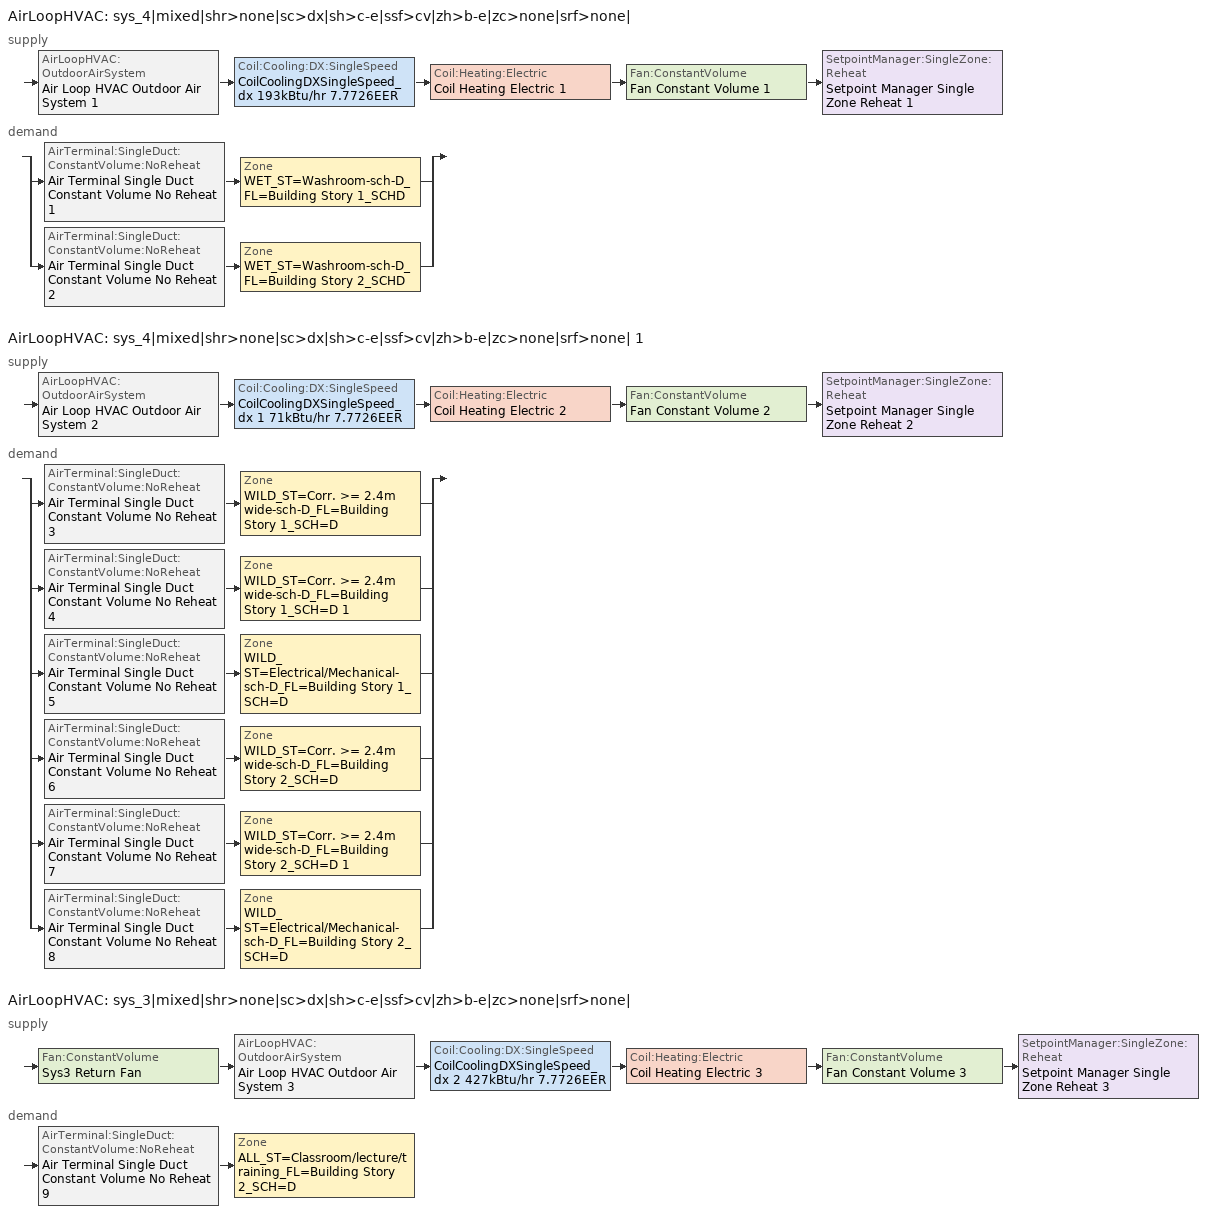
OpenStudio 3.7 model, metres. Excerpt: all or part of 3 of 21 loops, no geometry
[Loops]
AirLoopHVAC 'sys_4|mixed|shr>none|sc>dx|sh>c-e|ssf>cv|zh>b-e|zc>none|srf>none|'
 supply: AirLoopHVAC:OutdoorAirSystem 'Air Loop HVAC Outdoor Air System 1' > Coil:Cooling:DX:SingleSpeed 'CoilCoolingDXSingleSpeed_dx 193kBtu/hr 7.7726EER' > Coil:Heating:Electric 'Coil Heating Electric 1' > Fan:ConstantVolume 'Fan Constant Volume 1' > SetpointManager:SingleZone:Reheat 'Setpoint Manager Single Zone Reheat 1'
 demand: split
  | AirTerminal:SingleDuct:ConstantVolume:NoReheat 'Air Terminal Single Duct Constant Volume No Reheat 1' > Zone 'WET_ST=Washroom-sch-D_FL=Building Story 1_SCHD'
  | AirTerminal:SingleDuct:ConstantVolume:NoReheat 'Air Terminal Single Duct Constant Volume No Reheat 2' > Zone 'WET_ST=Washroom-sch-D_FL=Building Story 2_SCHD'
AirLoopHVAC 'sys_4|mixed|shr>none|sc>dx|sh>c-e|ssf>cv|zh>b-e|zc>none|srf>none| 1'
 supply: AirLoopHVAC:OutdoorAirSystem 'Air Loop HVAC Outdoor Air System 2' > Coil:Cooling:DX:SingleSpeed 'CoilCoolingDXSingleSpeed_dx 1 71kBtu/hr 7.7726EER' > Coil:Heating:Electric 'Coil Heating Electric 2' > Fan:ConstantVolume 'Fan Constant Volume 2' > SetpointManager:SingleZone:Reheat 'Setpoint Manager Single Zone Reheat 2'
 demand: split
  | AirTerminal:SingleDuct:ConstantVolume:NoReheat 'Air Terminal Single Duct Constant Volume No Reheat 3' > Zone 'WILD_ST=Corr. >= 2.4m wide-sch-D_FL=Building Story 1_SCH=D'
  | AirTerminal:SingleDuct:ConstantVolume:NoReheat 'Air Terminal Single Duct Constant Volume No Reheat 4' > Zone 'WILD_ST=Corr. >= 2.4m wide-sch-D_FL=Building Story 1_SCH=D 1'
  | AirTerminal:SingleDuct:ConstantVolume:NoReheat 'Air Terminal Single Duct Constant Volume No Reheat 5' > Zone 'WILD_ST=Electrical/Mechanical-sch-D_FL=Building Story 1_SCH=D'
  | AirTerminal:SingleDuct:ConstantVolume:NoReheat 'Air Terminal Single Duct Constant Volume No Reheat 6' > Zone 'WILD_ST=Corr. >= 2.4m wide-sch-D_FL=Building Story 2_SCH=D'
  | AirTerminal:SingleDuct:ConstantVolume:NoReheat 'Air Terminal Single Duct Constant Volume No Reheat 7' > Zone 'WILD_ST=Corr. >= 2.4m wide-sch-D_FL=Building Story 2_SCH=D 1'
  | AirTerminal:SingleDuct:ConstantVolume:NoReheat 'Air Terminal Single Duct Constant Volume No Reheat 8' > Zone 'WILD_ST=Electrical/Mechanical-sch-D_FL=Building Story 2_SCH=D'
AirLoopHVAC 'sys_3|mixed|shr>none|sc>dx|sh>c-e|ssf>cv|zh>b-e|zc>none|srf>none|'
 supply: Fan:ConstantVolume 'Sys3 Return Fan' > AirLoopHVAC:OutdoorAirSystem 'Air Loop HVAC Outdoor Air System 3' > Coil:Cooling:DX:SingleSpeed 'CoilCoolingDXSingleSpeed_dx 2 427kBtu/hr 7.7726EER' > Coil:Heating:Electric 'Coil Heating Electric 3' > Fan:ConstantVolume 'Fan Constant Volume 3' > SetpointManager:SingleZone:Reheat 'Setpoint Manager Single Zone Reheat 3'
 demand: AirTerminal:SingleDuct:ConstantVolume:NoReheat 'Air Terminal Single Duct Constant Volume No Reheat 9' > Zone 'ALL_ST=Classroom/lecture/training_FL=Building Story 2_SCH=D'
[Sizing:Zone] Zone Cooling Design Supply Air Temperature Input Method=TemperatureDifference; Zone Cooling Design Supply Air Temperature {C}=14; Zone Cooling Design Supply Air Temperature Difference {deltaC}=11; Zone Heating Design Supply Air Temperature Input Method=TemperatureDifference; Zone Heating Design Supply Air Temperature {C}=40; Zone Heating Design Supply Air Temperature Difference {deltaC}=21; Zone Cooling Design Supply Air Humidity Ratio {kg-H2O/kg-air}=0.0085; Zone Heating Design Supply Air Humidity Ratio {kg-H2O/kg-air}=0.008; Zone Heating Sizing Factor=1.3; Zone Cooling Sizing Factor=1.1; Cooling Design Air Flow Method=DesignDay; Heating Design Air Flow Method=DesignDay; Account for Dedicated Outdoor Air System=No; Dedicated Outdoor Air System Control Strategy=NeutralSupplyAir; Dedicated Outdoor Air Low Setpoint Temperature for Design {C}=autosize; Dedicated Outdoor Air High Setpoint Temperature for Design {C}=autosize; Zone Load Sizing Method=Sensible Load Only No Latent Load; Zone Latent Cooling Design Supply Air Humidity Ratio Input Method=HumidityRatioDifference; Zone Cooling Design Supply Air Humidity Ratio Difference {kgWater/kgDryAir}=0.005; Zone Latent Heating Design Supply Air Humidity Ratio Input Method=HumidityRatioDifference; Zone Humidification Design Supply Air Humidity Ratio Difference {kgWater/kgDryAir}=0.005
WET_ST=Washroom-sch-D_FL=Building Story 1_SCHD; WET_ST=Washroom-sch-D_FL=Building Story 2_SCHD; ALL_ST=Classroom/lecture/training_FL=Building Story 2_SCH=D; WILD_ST=Corr. >= 2.4m wide-sch-D_FL=Building Story 1_SCH=D; WILD_ST=Corr. >= 2.4m wide-sch-D_FL=Building Story 1_SCH=D 1; WILD_ST=Electrical/Mechanical-sch-D_FL=Building Story 1_SCH=D; WILD_ST=Corr. >= 2.4m wide-sch-D_FL=Building Story 2_SCH=D; WILD_ST=Corr. >= 2.4m wide-sch-D_FL=Building Story 2_SCH=D 1; WILD_ST=Electrical/Mechanical-sch-D_FL=Building Story 2_SCH=D
[Zone equipment]
WET_ST=Washroom-sch-D_FL=Building Story 1_SCHD: Air Terminal Single Duct Constant Volume No Reheat 1, Zone HVAC Baseboard Convective Electric 1, Sys_4_zone_exhaust_fan
WET_ST=Washroom-sch-D_FL=Building Story 2_SCHD: Air Terminal Single Duct Constant Volume No Reheat 2, Zone HVAC Baseboard Convective Electric 2, Sys_4_zone_exhaust_fan 1
ALL_ST=Classroom/lecture/training_FL=Building Story 2_SCH=D: Air Terminal Single Duct Constant Volume No Reheat 9, Zone HVAC Baseboard Convective Electric 9
WILD_ST=Corr. >= 2.4m wide-sch-D_FL=Building Story 1_SCH=D: Air Terminal Single Duct Constant Volume No Reheat 3, Zone HVAC Baseboard Convective Electric 3, Sys_4_zone_exhaust_fan 2
WILD_ST=Corr. >= 2.4m wide-sch-D_FL=Building Story 1_SCH=D 1: Air Terminal Single Duct Constant Volume No Reheat 4, Zone HVAC Baseboard Convective Electric 4, Sys_4_zone_exhaust_fan 3
WILD_ST=Electrical/Mechanical-sch-D_FL=Building Story 1_SCH=D: Air Terminal Single Duct Constant Volume No Reheat 5, Zone HVAC Baseboard Convective Electric 5, Sys_4_zone_exhaust_fan 4
WILD_ST=Corr. >= 2.4m wide-sch-D_FL=Building Story 2_SCH=D: Air Terminal Single Duct Constant Volume No Reheat 6, Zone HVAC Baseboard Convective Electric 6, Sys_4_zone_exhaust_fan 5
WILD_ST=Corr. >= 2.4m wide-sch-D_FL=Building Story 2_SCH=D 1: Air Terminal Single Duct Constant Volume No Reheat 7, Zone HVAC Baseboard Convective Electric 7, Sys_4_zone_exhaust_fan 6
WILD_ST=Electrical/Mechanical-sch-D_FL=Building Story 2_SCH=D: Air Terminal Single Duct Constant Volume No Reheat 8, Zone HVAC Baseboard Convective Electric 8, Sys_4_zone_exhaust_fan 7
[AirLoopHVAC] Design Supply Air Flow Rate {m3/s}=autosize; Design Return Air Flow Fraction of Supply Air Flow=1
Name | Availability Schedule
sys_4|mixed|shr>none|sc>dx|sh>c-e|ssf>cv|zh>b-e|zc>none|srf>none| | sys_4|mixed|shr>none|sc>dx|sh>c-e|ssf>cv|zh>b-e|zc>none|srf>none| Occ Sch
sys_4|mixed|shr>none|sc>dx|sh>c-e|ssf>cv|zh>b-e|zc>none|srf>none| 1 | sys_4|mixed|shr>none|sc>dx|sh>c-e|ssf>cv|zh>b-e|zc>none|srf>none| 1 Occ Sch
sys_3|mixed|shr>none|sc>dx|sh>c-e|ssf>cv|zh>b-e|zc>none|srf>none| | sys_3|mixed|shr>none|sc>dx|sh>c-e|ssf>cv|zh>b-e|zc>none|srf>none| Occ Sch
[Sizing:System] Design Outdoor Air Flow Rate {m3/s}=Autosize; Central Heating Maximum System Air Flow Ratio=1; Preheat Design Temperature {C}=7; Preheat Design Humidity Ratio {kg-H2O/kg-Air}=0.008; Precool Design Temperature {C}=13; Precool Design Humidity Ratio {kg-H2O/kg-Air}=0.008; Central Cooling Design Supply Air Temperature {C}=13; Central Heating Design Supply Air Temperature {C}=43; Sizing Option=NonCoincident; 100% Outdoor Air in Cooling=No; 100% Outdoor Air in Heating=No; Central Cooling Design Supply Air Humidity Ratio {kg-H2O/kg-Air}=0.0085; Central Heating Design Supply Air Humidity Ratio {kg-H2O/kg-Air}=0.008; Cooling Design Air Flow Method=DesignDay; Cooling Design Air Flow Rate {m3/s}=0; Heating Design Air Flow Method=DesignDay; Heating Design Air Flow Rate {m3/s}=0; System Outdoor Air Method=ZoneSum; Zone Maximum Outdoor Air Fraction=1; Cooling Supply Air Flow Rate Per Floor Area {m3/s-m2}=0.00996765; Cooling Fraction of Autosized Cooling Supply Air Flow Rate=1; Cooling Supply Air Flow Rate Per Unit Cooling Capacity {m3/s-W}=3.94755e-05; Heating Supply Air Flow Rate Per Floor Area {m3/s-m2}=0.00996765; Heating Fraction of Autosized Heating Supply Air Flow Rate=1; Heating Fraction of Autosized Cooling Supply Air Flow Rate=1; Heating Supply Air Flow Rate Per Unit Heating Capacity {m3/s-W}=3.15882e-05; Cooling Design Capacity Method=CoolingDesignCapacity; Cooling Design Capacity {W}=autosize; Cooling Design Capacity Per Floor Area {W/m2}=234.7; Fraction of Autosized Cooling Design Capacity=1; Heating Design Capacity Method=HeatingDesignCapacity; Heating Design Capacity {W}=autosize; Heating Design Capacity Per Floor Area {W/m2}=157; Fraction of Autosized Heating Design Capacity=1; Central Cooling Capacity Control Method=OnOff; Occupant Diversity=autosize
Name | Type of Load to Size On
sys_4|mixed|shr>none|sc>dx|sh>c-e|ssf>cv|zh>b-e|zc>none|srf>none|; sys_4|mixed|shr>none|sc>dx|sh>c-e|ssf>cv|zh>b-e|zc>none|srf>none| 1 | VentilationRequirement
sys_3|mixed|shr>none|sc>dx|sh>c-e|ssf>cv|zh>b-e|zc>none|srf>none| | Sensible
[Fan:ConstantVolume] Availability Schedule=Always On Discrete; Maximum Flow Rate {m3/s}=AutoSize
Name | Fan Total Efficiency | Pressure Rise {Pa} | Motor Efficiency
Fan Constant Volume 1; Fan Constant Volume 2; Fan Constant Volume 3 | 0.39975 | 640 | 0.615
Sys3 Return Fan | 0.25 | 150 | 0.385
[Coil:Heating:Electric] Availability Schedule=Always On Discrete
Coil Heating Electric 1; Coil Heating Electric 2; Coil Heating Electric 3
[Coil:Cooling:DX:SingleSpeed] Availability Schedule=Always On Discrete; Rated Total Cooling Capacity {W}=autosize; Rated Sensible Heat Ratio=autosize; Rated COP {W/W}=2.72491; Rated Air Flow Rate {m3/s}=autosize; Rated Evaporator Fan Power Per Volume Flow Rate 2017 {W/(m3/s)}=773.3; Rated Evaporator Fan Power Per Volume Flow Rate 2023 {W/(m3/s)}=934.4; Total Cooling Capacity Function of Temperature Curve=DXCOOL-NECB2011-REF-CAPFT; Total Cooling Capacity Function of Flow Fraction Curve=DXCOOL-NECB2011-REF-CAPFFLOW; Energy Input Ratio Function of Temperature Curve=DXCOOL-NECB2011-REF-COOLEIRFT; Energy Input Ratio Function of Flow Fraction Curve=DXCOOL-NECB2011-REF-COOLEIRFFLOW; Part Load Fraction Correlation Curve=DXCOOL-NECB2011-REF-COOLPLFFPLR; Minimum Outdoor Dry-Bulb Temperature for Compressor Operation {C}=-25; Nominal Time for Condensate Removal to Begin {s}=0; Ratio of Initial Moisture Evaporation Rate and Steady State Latent Capacity=0; Maximum Cycling Rate {cycles/hr}=0; Latent Capacity Time Constant {s}=0; Condenser Type=AirCooled; Evaporative Condenser Effectiveness=0.9; Evaporative Condenser Air Flow Rate {m3/s}=autosize; Evaporative Condenser Pump Rated Power Consumption {W}=autosize; Crankcase Heater Capacity {W}=0; Maximum Outdoor Dry-Bulb Temperature for Crankcase Heater Operation {C}=10; Basin Heater Capacity {W/K}=0; Basin Heater Setpoint Temperature {C}=2
CoilCoolingDXSingleSpeed_dx 193kBtu/hr 7.7726EER; CoilCoolingDXSingleSpeed_dx 1 71kBtu/hr 7.7726EER; CoilCoolingDXSingleSpeed_dx 2 427kBtu/hr 7.7726EER
[Controller:OutdoorAir] Minimum Outdoor Air Flow Rate {m3/s}=autosize; Maximum Outdoor Air Flow Rate {m3/s}=Autosize; Economizer Control Action Type=ModulateFlow; Lockout Type=NoLockout; Minimum Limit Type=FixedMinimum; High Humidity Control=No; Heat Recovery Bypass Control Type=BypassWhenWithinEconomizerLimits; Economizer Operation Staging=InterlockedWithMechanicalCooling
Name | Economizer Control Type | Economizer Maximum Limit Dry-Bulb Temperature {C} | Economizer Maximum Limit Enthalpy {J/kg} | Economizer Minimum Limit Dry-Bulb Temperature {C} | Minimum Outdoor Air Schedule | Controller Mechanical Ventilation
Controller Outdoor Air 1 | NoEconomizer | 28 | 64000 | -100 | sys_4|mixed|shr>none|sc>dx|sh>c-e|ssf>cv|zh>b-e|zc>none|srf>none| Occ Sch | Controller Mechanical Ventilation 1
Controller Outdoor Air 2 | NoEconomizer | 28 | 64000 | -100 | sys_4|mixed|shr>none|sc>dx|sh>c-e|ssf>cv|zh>b-e|zc>none|srf>none| 1 Occ Sch | Controller Mechanical Ventilation 2
Controller Outdoor Air 3 | DifferentialEnthalpy |  |  |  | sys_3|mixed|shr>none|sc>dx|sh>c-e|ssf>cv|zh>b-e|zc>none|srf>none| Occ Sch | Controller Mechanical Ventilation 3
[Controller:MechanicalVentilation] Availability Schedule=Always On Discrete; System Outdoor Air Method=ZoneSum
Controller Mechanical Ventilation 1; Controller Mechanical Ventilation 2; Controller Mechanical Ventilation 3
[AirLoopHVAC:OutdoorAirSystem]
Name | Controller
Air Loop HVAC Outdoor Air System 1 | Controller Outdoor Air 1
Air Loop HVAC Outdoor Air System 2 | Controller Outdoor Air 2
Air Loop HVAC Outdoor Air System 3 | Controller Outdoor Air 3
[SetpointManager:SingleZone:Reheat] Minimum Supply Air Temperature {C}=13; Maximum Supply Air Temperature {C}=43
Name | Control Zone | Setpoint Node or NodeList
Setpoint Manager Single Zone Reheat 1 | WET_ST=Washroom-sch-D_FL=Building Story 1_SCHD | sys_4|mixed|shr>none|sc>dx|sh>c-e|ssf>cv|zh>b-e|zc>none|srf>none| Supply Outlet Node
Setpoint Manager Single Zone Reheat 2 | WILD_ST=Corr. >= 2.4m wide-sch-D_FL=Building Story 1_SCH=D | sys_4|mixed|shr>none|sc>dx|sh>c-e|ssf>cv|zh>b-e|zc>none|srf>none| 1 Supply Outlet Node
Setpoint Manager Single Zone Reheat 3 | ALL_ST=Classroom/lecture/training_FL=Building Story 2_SCH=D | sys_3|mixed|shr>none|sc>dx|sh>c-e|ssf>cv|zh>b-e|zc>none|srf>none| Supply Outlet Node
[AirTerminal:SingleDuct:ConstantVolume:NoReheat] Availability Schedule=Always On Discrete; Maximum Air Flow Rate {m3/s}=AutoSize
Air Terminal Single Duct Constant Volume No Reheat 1; Air Terminal Single Duct Constant Volume No Reheat 2; Air Terminal Single Duct Constant Volume No Reheat 3; Air Terminal Single Duct Constant Volume No Reheat 4; Air Terminal Single Duct Constant Volume No Reheat 5; Air Terminal Single Duct Constant Volume No Reheat 6; Air Terminal Single Duct Constant Volume No Reheat 7; Air Terminal Single Duct Constant Volume No Reheat 8; Air Terminal Single Duct Constant Volume No Reheat 9
[ZoneHVAC:Baseboard:Convective:Electric] Availability Schedule=Always On Discrete; Nominal Capacity {W}=autosize; Efficiency=1
Zone HVAC Baseboard Convective Electric 1; Zone HVAC Baseboard Convective Electric 2; Zone HVAC Baseboard Convective Electric 3; Zone HVAC Baseboard Convective Electric 4; Zone HVAC Baseboard Convective Electric 5; Zone HVAC Baseboard Convective Electric 6; Zone HVAC Baseboard Convective Electric 7; Zone HVAC Baseboard Convective Electric 8; Zone HVAC Baseboard Convective Electric 9
[Fan:ZoneExhaust] Fan Total Efficiency=0.25; Pressure Rise {Pa}=125; System Availability Manager Coupling Mode=Coupled
Name | Maximum Flow Rate {m3/s}
Sys_4_zone_exhaust_fan; Sys_4_zone_exhaust_fan 1 | 0
Sys_4_zone_exhaust_fan 2; Sys_4_zone_exhaust_fan 5 | 0.24384
Sys_4_zone_exhaust_fan 3; Sys_4_zone_exhaust_fan 6 | 0.28956
Sys_4_zone_exhaust_fan 4; Sys_4_zone_exhaust_fan 7 | 0.086868
[Schedule:Ruleset]
Name | Default Day Schedule | Summer Design Day Schedule | Winter Design Day Schedule
sys_3|mixed|shr>none|sc>dx|sh>c-e|ssf>cv|zh>b-e|zc>none|srf>none| Occ Sch | sys_3|mixed|shr>none|sc>dx|sh>c-e|ssf>cv|zh>b-e|zc>none|srf>none| Occ Sch Default | sys_3|mixed|shr>none|sc>dx|sh>c-e|ssf>cv|zh>b-e|zc>none|srf>none| Occ Sch Summer Design Day | sys_3|mixed|shr>none|sc>dx|sh>c-e|ssf>cv|zh>b-e|zc>none|srf>none| Occ Sch Winter Design Day
sys_4|mixed|shr>none|sc>dx|sh>c-e|ssf>cv|zh>b-e|zc>none|srf>none| Occ Sch | sys_4|mixed|shr>none|sc>dx|sh>c-e|ssf>cv|zh>b-e|zc>none|srf>none| Occ Sch Default | sys_4|mixed|shr>none|sc>dx|sh>c-e|ssf>cv|zh>b-e|zc>none|srf>none| Occ Sch Summer Design Day | sys_4|mixed|shr>none|sc>dx|sh>c-e|ssf>cv|zh>b-e|zc>none|srf>none| Occ Sch Winter Design Day
sys_4|mixed|shr>none|sc>dx|sh>c-e|ssf>cv|zh>b-e|zc>none|srf>none| 1 Occ Sch | sys_4|mixed|shr>none|sc>dx|sh>c-e|ssf>cv|zh>b-e|zc>none|srf>none| 1 Occ Sch Default | sys_4|mixed|shr>none|sc>dx|sh>c-e|ssf>cv|zh>b-e|zc>none|srf>none| 1 Occ Sch Summer Design Day | sys_4|mixed|shr>none|sc>dx|sh>c-e|ssf>cv|zh>b-e|zc>none|srf>none| 1 Occ Sch Winter Design Day
[Schedule:Day]
sys_3|mixed|shr>none|sc>dx|sh>c-e|ssf>cv|zh>b-e|zc>none|srf>none| Occ Sch Default; sys_4|mixed|shr>none|sc>dx|sh>c-e|ssf>cv|zh>b-e|zc>none|srf>none| Occ Sch Default; sys_4|mixed|shr>none|sc>dx|sh>c-e|ssf>cv|zh>b-e|zc>none|srf>none| 1 Occ Sch Default: 9, 0, 0, 18, 0, 1, 19, 0, 0, 22, 0, 1, 24, 0, 0
sys_3|mixed|shr>none|sc>dx|sh>c-e|ssf>cv|zh>b-e|zc>none|srf>none| Occ Sch Winter Design Day; sys_3|mixed|shr>none|sc>dx|sh>c-e|ssf>cv|zh>b-e|zc>none|srf>none| Occ Sch Summer Design Day; sys_4|mixed|shr>none|sc>dx|sh>c-e|ssf>cv|zh>b-e|zc>none|srf>none| Occ Sch Winter Design Day; sys_4|mixed|shr>none|sc>dx|sh>c-e|ssf>cv|zh>b-e|zc>none|srf>none| Occ Sch Summer Design Day; sys_4|mixed|shr>none|sc>dx|sh>c-e|ssf>cv|zh>b-e|zc>none|srf>none| 1 Occ Sch Winter Design Day; sys_4|mixed|shr>none|sc>dx|sh>c-e|ssf>cv|zh>b-e|zc>none|srf>none| 1 Occ Sch Summer Design Day: 24, 0, 1
Schedule Day 101; Schedule Day 122; Schedule Day 123: 24, 0, 0
[Schedule:Rule] Rule Order=0; Apply Sunday=Yes; Apply Saturday=Yes; Date Specification Type=DateRange; Start Month=1; Start Day=1; End Month=12; End Day=31
Name | Schedule Ruleset | Day Schedule
Schedule Rule 74 | sys_3|mixed|shr>none|sc>dx|sh>c-e|ssf>cv|zh>b-e|zc>none|srf>none| Occ Sch | Schedule Day 101
Schedule Rule 95 | sys_4|mixed|shr>none|sc>dx|sh>c-e|ssf>cv|zh>b-e|zc>none|srf>none| Occ Sch | Schedule Day 122
Schedule Rule 96 | sys_4|mixed|shr>none|sc>dx|sh>c-e|ssf>cv|zh>b-e|zc>none|srf>none| 1 Occ Sch | Schedule Day 123
[Schedule:Constant]
Always On Discrete: Value=1
[Curve:Biquadratic] Minimum Value of x=13; Maximum Value of x=24; Minimum Value of y=24; Maximum Value of y=46
Name | Coefficient1 Constant | Coefficient2 x | Coefficient3 x**2 | Coefficient4 y | Coefficient5 y**2 | Coefficient6 x*y
DXCOOL-NECB2011-REF-CAPFT | 0.867905 | 0.0142459 | 0.00055436 | -0.0075575 | 3.3e-05 | -0.0001918
DXCOOL-NECB2011-REF-COOLEIRFT | 0.114171 | 0.0281822 | -0.0004199 | 0.0214108 | 0.000161028 | -0.000679104
[Curve:Quadratic] Minimum Value of x=0.5; Maximum Value of x=1.5
Name | Coefficient1 Constant | Coefficient2 x | Coefficient3 x**2
DXCOOL-NECB2011-REF-CAPFFLOW | 0.8 | 0.2 | 0
DXCOOL-NECB2011-REF-COOLEIRFFLOW | 1.1552 | -0.1808 | 0.0256
[Curve:Cubic]
DXCOOL-NECB2011-REF-COOLPLFFPLR: Coefficient1 Constant=0.0277; Coefficient2 x=4.9151; Coefficient3 x**2=-8.184; Coefficient4 x**3=4.2702; Minimum Value of x=0.7; Maximum Value of x=1
